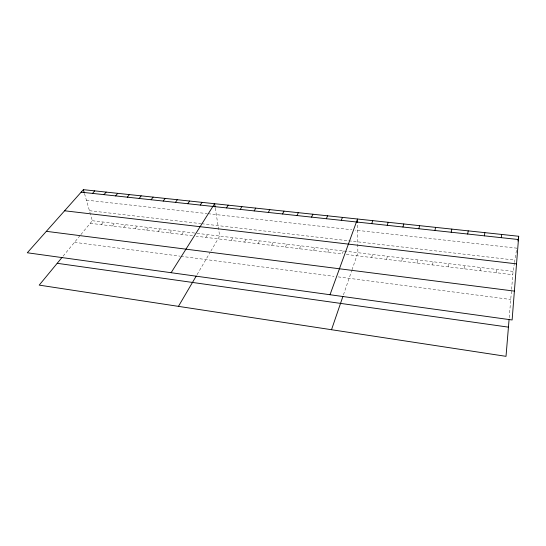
<?xml version="1.0" encoding="UTF-8"?>
<svg xmlns="http://www.w3.org/2000/svg" width="546" height="546" viewBox="0 0 546 546"><rect width="100%" height="100%" fill="white"/><g stroke="black" fill="none" stroke-linecap="round" stroke-linejoin="round"><path stroke-width="0.41" stroke-dasharray="2.73 2.05" d="M509.227 317.676L511.445 291.018M511.582 289.366L513.076 271.396L514.366 263.322M496.341 272.713L496.703 269.424M480.084 270.741L480.528 267.479M514.496 262.517L516.796 248.157L355.153 230.125M464.018 268.782L464.544 265.554M448.15 266.851L448.757 263.65M432.48 264.947L433.155 261.773M416.987 263.063L417.745 259.916M401.679 261.2L402.511 258.081M386.554 259.357L387.455 256.265M371.608 257.541L372.577 254.477M343.461 294.813L351.747 270.604M352.006 269.854L357.876 252.709L357.555 223.082M343.338 250.955L342.233 253.965L196.157 236.193M327.798 252.211L328.972 249.229M313.534 250.471L314.762 247.515M299.426 248.758L300.723 245.823M285.476 247.058L286.834 244.151M271.69 245.379L273.102 242.499M258.053 243.721L259.527 240.861M244.574 242.083L246.103 239.244M231.238 240.458L232.821 237.647M197.065 274.624L210.053 252.491M210.858 251.112L219.69 236.063L215.124 207.07M205.835 237.367L207.521 234.603M181.763 234.439L183.545 231.716M169.915 232.999L171.737 230.289M158.183 231.572L160.053 228.883M146.567 230.159L148.485 227.491M135.067 228.76L137.026 226.112M123.683 227.375L125.682 224.747M112.408 226.003L114.455 223.396M101.249 224.645L103.331 222.051M63.104 256.149L79.846 235.852M80.89 234.582L92.315 220.727L90.315 213.779M86.384 200.136L207.2 213.616M208.033 213.704L351.842 229.757M89.428 210.695L200.88 223.635M201.692 223.73L347.952 240.711M348.771 240.806L514.885 260.101M92.315 220.727L194.676 233.053M197.079 233.34L513.076 271.396M90.192 223.3L193.734 235.899M346.287 254.456L512.803 274.72M74.502 242.328L180.057 256.163M180.883 256.272L334.015 276.337M338.206 276.883L510.742 299.495M84.534 193.687L90.097 213.008"/><path stroke-width="0.82" d="M518.7 236.268L512.121 319.976L27.3 252.771L83.374 189.66L518.7 236.268L517.936 241.025M509.097 319.253L506.012 356.34L39.21 285.121L62.032 257.453M501.31 237.674L501.658 234.446M484.398 235.845L484.834 232.644M467.69 234.036L468.215 230.869M451.201 232.248L451.808 229.108M434.909 230.487L435.606 227.375M418.83 228.74L419.601 225.662M402.941 227.02L403.794 223.969M387.244 225.321L388.179 222.297M371.744 223.642L372.747 220.645M331.518 329.716L342.929 296.376M330.016 294.731L357.507 219.014L357.541 222.263M341.298 220.345L342.451 217.404M326.351 218.728L327.566 215.806M311.575 217.131L312.865 214.23M296.976 215.547L298.328 212.674M282.548 213.984L283.968 211.138M268.291 212.442L269.772 209.616M254.197 210.913L255.74 208.115M240.267 209.405L241.871 206.634M178.44 306.361L196.232 276.044M226.494 207.917L228.153 205.166M171.123 272.707L214.598 203.713L215.124 207.07M200.266 205.071L202.04 202.368M187.79 203.719L189.612 201.037M175.443 202.389L177.314 199.72M163.22 201.065L165.145 198.416M151.133 199.754L153.098 197.126M139.162 198.457L141.175 195.85M127.32 197.174L129.382 194.588M115.595 195.905L117.704 193.339M103.993 194.649L106.142 192.103M92.513 193.407L94.697 190.875M81.142 192.172L518.441 239.53M64.605 210.783L516.53 263.861M46.349 231.333L514.393 291.114M57.207 263.302L508.442 327.15M83.374 189.66L84.302 192.881"/></g></svg>
